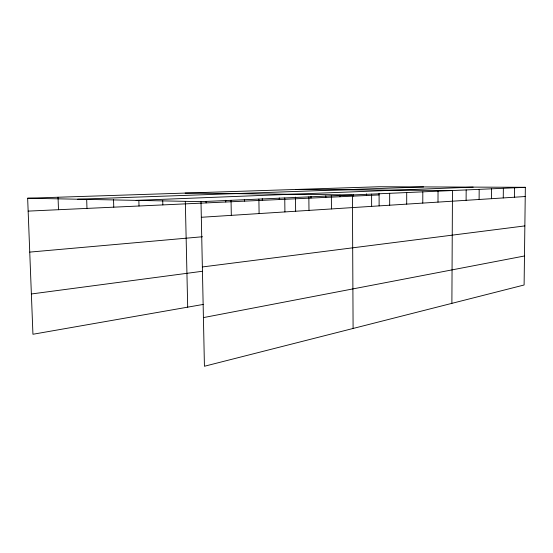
<?xml version="1.0" encoding="UTF-8"?>
<svg xmlns="http://www.w3.org/2000/svg" width="553" height="553" viewBox="0 0 553 553"><rect width="100%" height="100%" fill="white"/><g stroke="black" fill="none" stroke-linecap="round" stroke-linejoin="round"><path stroke-width="0.83" d="M406.704 204.126L406.711 192.555M422.782 203.096L422.81 191.843M437.997 202.121L438.038 191.172M451.884 303.355L452.472 190.536L295.406 189.485M466.103 200.317L466.172 189.928M479.105 199.488L479.181 189.354M491.472 198.693L491.569 188.808M503.258 197.939L503.361 188.283M514.497 197.221L514.608 187.785M27.65 198.23L379.075 186.748L525.35 187.315L524.106 284.995L204.43 366.252L200.995 201.645L27.65 198.23L32.938 334.261L203.234 304.433M203.421 317.602L524.472 255.984M31.369 293.975L202.336 271.274M202.363 266.954L524.859 225.907M29.744 252.106L202.474 236.746M201.327 217.281L525.232 196.529M28.148 211.115L379.095 194.939M200.995 201.645L525.35 187.315M136.128 200.366L473.168 187.114M77.676 199.211L423.584 186.921M185.131 193.087L352.413 194.953L353.097 328.461M58.044 197.234L58.494 209.718M86.683 199.529L86.973 208.405M113.538 199.619L113.766 207.168M138.858 200.304L139.01 206.006M162.734 200.642L162.838 204.907M185.317 201.382L187.695 307.157M206.062 201.299L206.096 202.91M231.043 200.317L231.313 215.359M225.742 200.297L225.776 202.004M244.461 199.481L244.488 201.14M262.288 198.693L262.309 200.324M258.887 199.087L259.101 213.576M284.754 197.946L284.919 211.923M279.279 197.953L279.3 199.536M295.489 197.096L295.648 211.502M310.98 196.426L310.993 198.078M308.851 196.882L308.982 210.382M331.351 195.886L331.447 208.944M325.793 195.776L325.807 197.393M339.971 195.161L339.984 196.744M366.584 193.847L366.591 195.513M353.554 194.407L353.567 196.115M379.088 193.301L379.123 205.882M371.602 194.103L371.644 206.373M389.671 193.308L389.685 205.211"/></g></svg>
